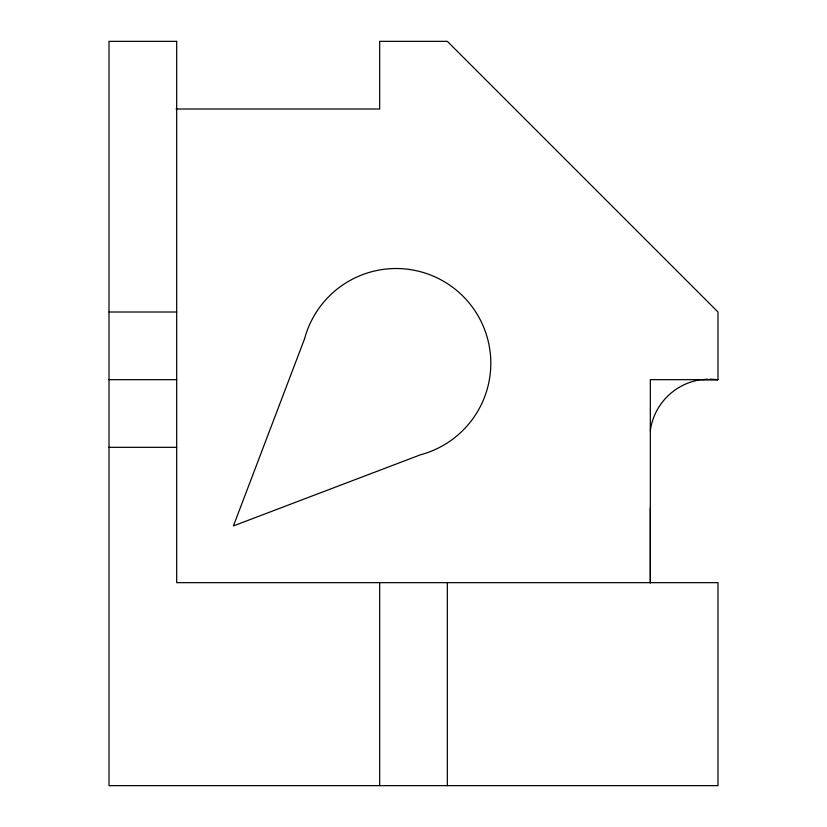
<?xml version="1.0" encoding="UTF-8"?>
<svg xmlns="http://www.w3.org/2000/svg" width="827" height="827" viewBox="0 0 827 827"><rect width="100%" height="100%" fill="white"/><g stroke="black" fill="none" stroke-linecap="round" stroke-linejoin="round"><path stroke-width="1.24" d="M650.322 582.663L650.322 379.665L717.991 379.665L717.991 312.006L447.335 41.35L379.665 41.35L379.665 109.009L176.037 109.009M650.404 430.64L650.56 428.924A59.802 59.802 0 0 1 699.58 379.903L707.674 379.169M109.009 312.006L176.678 312.006M109.009 379.665L176.678 379.665M702.154 379.665L717.991 379.665L709.928 379.148M109.009 447.335L176.678 447.335M650.322 508.026L650.322 582.921M447.335 582.663L447.335 785.65M379.665 582.663L379.665 785.65M304.584 338.729L233.41 525.92L420.602 454.747A94.733 94.733 0 0 0 463.068 296.262A94.733 94.733 0 0 0 304.584 338.729M176.678 41.35L109.009 41.35L109.009 785.65L717.991 785.65L717.991 582.663L176.678 582.663L176.678 41.35"/></g></svg>
